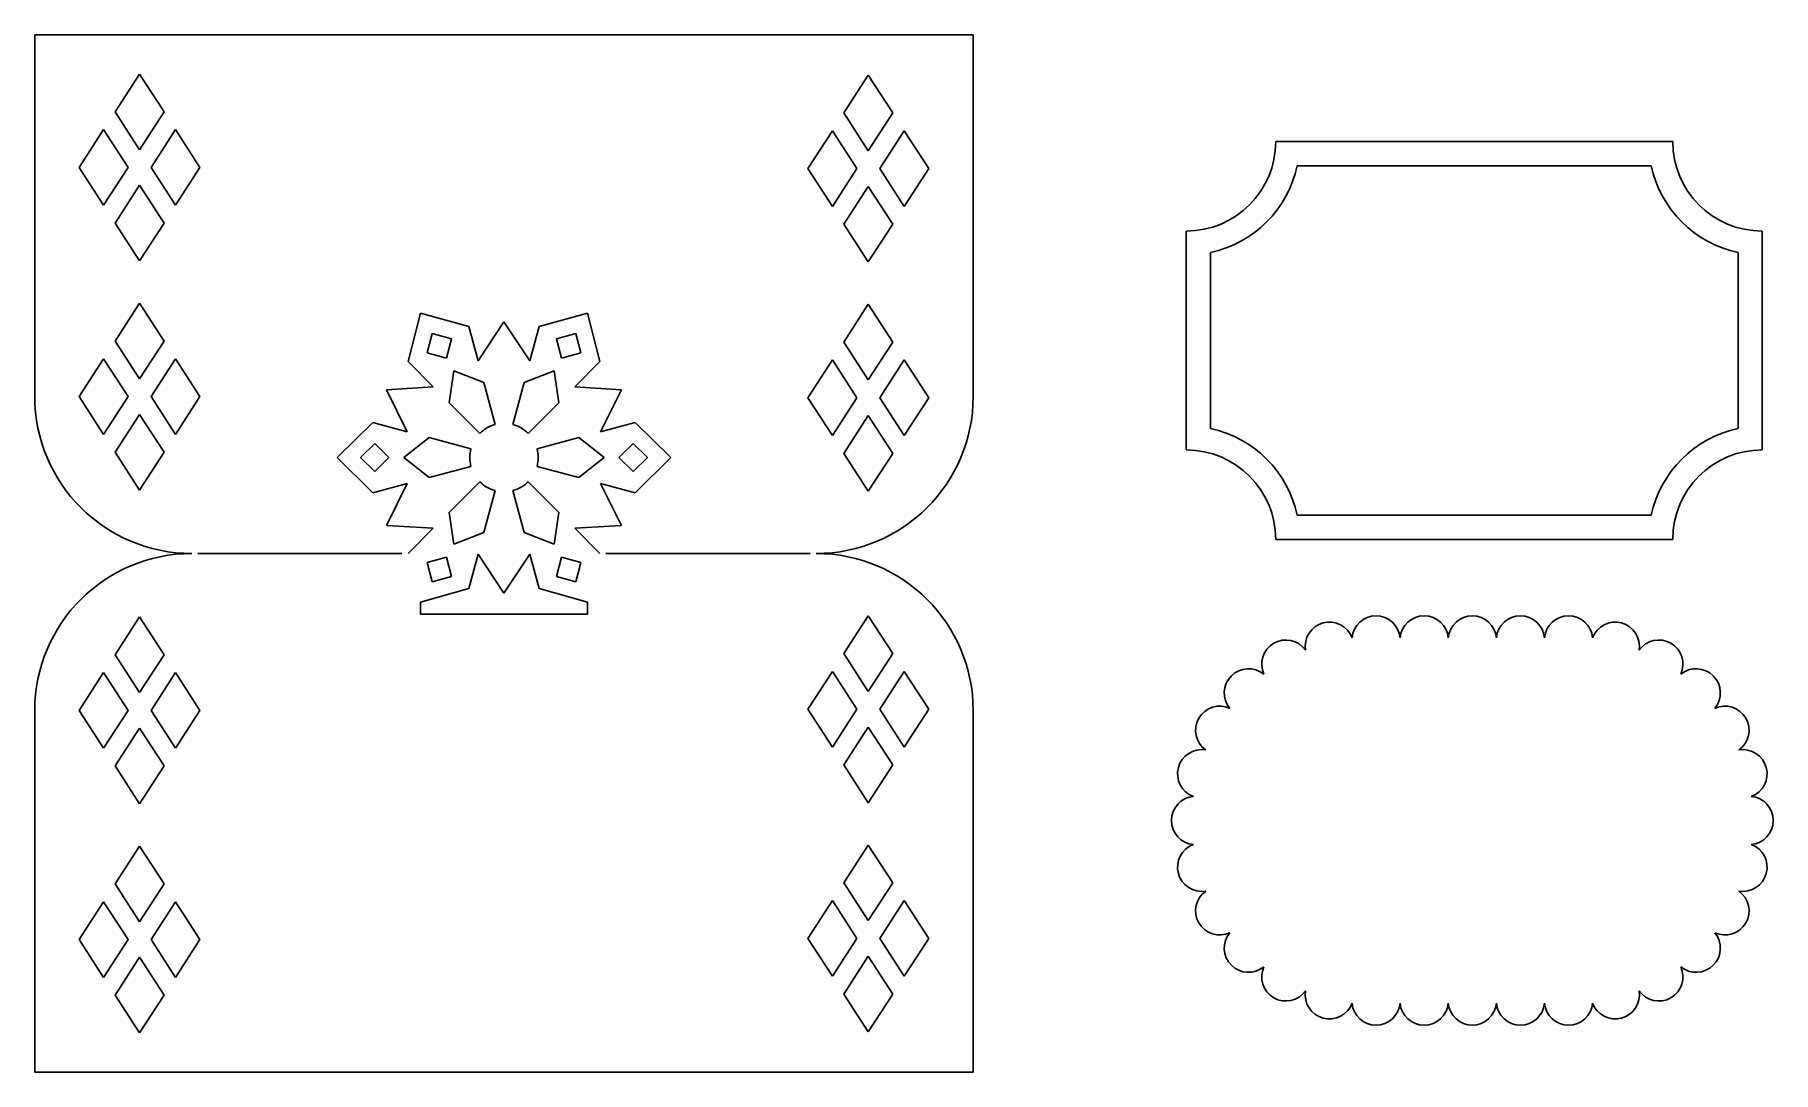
# Model space of a CAD drawing. Extents: x 341 to 485, y -228 to -142.
import ezdxf

# ---------------------------------------------------------------- set-up
doc = ezdxf.new("R2010")
doc.units = 0
doc.layers.get('0').update_dxf_attribs({"linetype": 'CONTINUOUS'})

msp = doc.modelspace()

# ---------------------------------------------------------------- linework, layer by layer
for p, q in [((341.476203, -142.332218), (419.155943, -142.332136)), ((341.476248, -172.278259), (341.476248, -142.332218)), ((419.155989, -172.278259), (419.155943, -142.332136)), ((348.126602, -148.714633), (350.151044, -145.583847)), ((352.175494, -148.714629), (350.151044, -145.583847)), ((408.452565, -148.805041), (410.477008, -145.674255)), ((412.501456, -148.805037), (410.477008, -145.674255)), ((350.151051, -151.845415), (348.126602, -148.714633)), ((350.151051, -151.845415), (352.175494, -148.714629)), ((410.477013, -151.935823), (408.452565, -148.805041)), ((410.477013, -151.935823), (412.501456, -148.805037)), ((345.149481, -153.318731), (347.173923, -150.187945)), ((349.198373, -153.318726), (347.173923, -150.187945)), ((351.103734, -153.318724), (353.128176, -150.187938)), ((355.152625, -153.318719), (353.128176, -150.187938)), ((405.475443, -153.409138), (407.499886, -150.278352)), ((409.524334, -153.409134), (407.499886, -150.278352)), ((411.429695, -153.409132), (413.454138, -150.278346)), ((415.478587, -153.409128), (413.454138, -150.278346)), ((444.204, -151.171796), (477.060432, -151.171796)), ((347.173931, -156.449513), (345.149481, -153.318731)), ((347.173931, -156.449513), (349.198373, -153.318726)), ((353.128183, -156.449506), (351.103734, -153.318724)), ((353.128183, -156.449506), (355.152625, -153.318719)), ((407.499891, -156.53992), (405.475443, -153.409138)), ((407.499891, -156.53992), (409.524334, -153.409134)), ((413.454144, -156.539914), (411.429695, -153.409132)), ((413.454144, -156.539914), (415.478587, -153.409128)), ((445.989043, -153.171796), (475.275389, -153.171796)), ((348.126613, -157.922822), (350.151055, -154.792035)), ((352.175505, -157.922817), (350.151055, -154.792035)), ((408.452573, -158.013229), (410.477016, -154.882443)), ((412.501465, -158.013225), (410.477016, -154.882443)), ((350.151062, -161.053603), (348.126613, -157.922822)), ((350.151062, -161.053603), (352.175505, -157.922817)), ((410.477022, -161.144011), (408.452573, -158.013229)), ((410.477022, -161.144011), (412.501465, -158.013225)), ((436.792346, -158.583451), (436.792346, -176.706206)), ((484.472086, -158.583451), (484.472086, -176.706206)), ((438.792346, -160.368493), (438.792346, -174.921164)), ((482.472086, -160.368493), (482.472086, -174.921164)), ((348.126622, -167.687665), (350.151064, -164.556879)), ((352.175514, -167.687661), (350.151064, -164.556879)), ((373.412282, -165.378516), (372.37398, -169.394118)), ((373.412282, -165.378516), (377.409049, -166.487116)), ((387.219813, -165.378508), (383.223048, -166.487113)), ((387.219813, -165.378508), (388.25812, -169.39411)), ((408.452585, -167.778073), (410.477028, -164.647287)), ((412.501477, -167.778069), (410.477028, -164.647287)), ((377.409049, -166.487116), (378.171723, -169.33345)), ((378.171723, -169.33345), (380.316048, -166.104401)), ((382.460376, -169.333448), (380.316048, -166.104401)), ((383.223048, -166.487113), (382.460376, -169.333448)), ((350.151072, -170.818447), (348.126622, -167.687665)), ((350.151072, -170.818447), (352.175514, -167.687661)), ((374.377713, -167.05069), (373.963774, -168.651588)), ((374.377713, -167.05069), (375.971102, -167.492655)), ((375.971102, -167.492655), (375.557163, -169.093553)), ((386.254383, -167.050683), (384.660995, -167.49265)), ((384.660995, -167.49265), (385.074936, -169.093548)), ((386.254383, -167.050683), (386.668325, -168.651581)), ((410.477034, -170.908855), (408.452585, -167.778073)), ((410.477034, -170.908855), (412.501477, -167.778069)), ((345.149501, -172.291763), (347.173943, -169.160977)), ((349.198393, -172.291758), (347.173943, -169.160977)), ((351.103754, -172.291756), (353.128196, -169.16097)), ((355.152646, -172.291751), (353.128196, -169.16097)), ((372.37398, -169.394118), (374.457642, -171.477778)), ((373.963774, -168.651588), (375.557163, -169.093553)), ((386.668325, -168.651581), (385.074936, -169.093548)), ((388.25812, -169.39411), (386.17446, -171.477772)), ((405.475463, -172.38217), (407.499906, -169.251384)), ((409.524355, -172.382166), (407.499906, -169.251384)), ((411.429715, -172.382164), (413.454158, -169.251378)), ((415.478607, -172.38216), (413.454158, -169.251378)), ((376.173529, -170.16113), (375.77578, -172.795915)), ((376.173529, -170.16113), (378.654196, -171.134059)), ((378.654196, -171.134059), (379.583012, -174.60044)), ((381.977905, -171.134058), (381.049093, -174.600439)), ((384.458571, -170.161126), (381.977905, -171.134058)), ((384.458571, -170.161126), (384.856323, -172.795911)), ((347.173951, -175.422545), (345.149501, -172.291763)), ((347.173951, -175.422545), (349.198393, -172.291758)), ((353.128203, -175.422538), (351.103754, -172.291756)), ((353.128203, -175.422538), (355.152646, -172.291751)), ((374.457642, -171.477778), (370.589041, -171.720298)), ((372.313317, -175.191862), (370.589041, -171.720298)), ((386.17446, -171.477772), (390.043061, -171.720287)), ((388.318789, -175.191853), (390.043061, -171.720287)), ((407.499912, -175.512952), (405.475463, -172.38217)), ((407.499912, -175.512952), (409.524355, -172.382166)), ((413.454164, -175.512946), (411.429715, -172.382164)), ((413.454164, -175.512946), (415.478607, -172.38216)), ((348.126633, -176.895854), (350.151075, -173.765067)), ((352.175525, -176.895849), (350.151075, -173.765067)), ((375.77578, -172.795915), (378.313349, -175.333481)), ((384.856323, -172.795911), (382.318757, -175.333479)), ((408.452593, -176.986261), (410.477036, -173.855475)), ((412.501485, -176.986257), (410.477036, -173.855475)), ((366.508523, -177.336192), (369.466983, -174.429191)), ((369.466983, -174.429191), (372.313317, -175.191862)), ((391.165122, -174.429179), (388.318789, -175.191853)), ((394.123714, -177.336192), (391.165254, -174.429191)), ((350.151083, -180.026635), (348.126633, -176.895854)), ((350.151083, -180.026635), (352.175525, -176.895849)), ((368.439383, -177.336191), (369.618831, -176.177259)), ((369.618831, -176.177259), (370.79828, -177.33619)), ((372.031012, -177.336189), (374.113927, -175.674333)), ((374.113927, -175.674333), (377.580309, -176.603145)), ((386.518179, -175.674327), (383.051799, -176.603142)), ((388.601096, -177.33618), (386.518179, -175.674327)), ((391.013276, -176.177247), (389.833828, -177.336179)), ((392.192724, -177.336178), (391.013276, -176.177247)), ((410.477042, -180.117043), (408.452593, -176.986261)), ((410.477042, -180.117043), (412.501485, -176.986257)), ((366.508523, -177.336192), (369.466986, -180.24319)), ((368.439383, -177.336191), (369.618832, -178.495122)), ((369.618832, -178.495122), (370.79828, -177.33619)), ((372.031012, -177.336189), (374.113929, -178.998042)), ((374.113929, -178.998042), (377.580309, -178.069227)), ((386.518181, -178.998036), (383.051799, -178.069224)), ((388.601096, -177.33618), (386.518181, -178.998036)), ((391.013277, -178.495111), (389.833828, -177.336179)), ((392.192724, -177.336178), (391.013277, -178.495111)), ((394.123642, -177.336121), (391.165125, -180.243178)), ((369.466986, -180.24319), (372.313319, -179.480515)), ((372.313319, -179.480515), (370.589047, -182.952082)), ((375.775785, -181.876458), (378.313351, -179.33889)), ((384.856328, -181.876453), (382.318759, -179.338888)), ((391.165125, -180.243178), (388.318791, -179.480507)), ((388.318791, -179.480507), (390.043067, -182.952071)), ((378.654203, -183.538311), (379.583015, -180.07193)), ((381.977912, -183.538309), (381.049096, -180.071929)), ((376.173537, -184.511244), (375.775785, -181.876458)), ((384.458579, -184.511239), (384.856328, -181.876453)), ((445.989043, -182.117861), (475.275389, -182.117861)), ((374.457648, -183.194597), (370.589047, -182.952082)), ((372.373988, -185.278259), (374.457648, -183.194597)), ((376.173537, -184.511244), (378.654203, -183.538311)), ((384.458579, -184.511239), (381.977912, -183.538309)), ((386.174467, -183.19459), (390.043067, -182.952071)), ((388.258129, -185.27825), (386.174467, -183.19459)), ((444.204, -184.117861), (477.060432, -184.117861)), ((354.976248, -185.278259), (371.873988, -185.278259)), ((373.963783, -186.020788), (375.557171, -185.578821)), ((375.971113, -187.179719), (375.557171, -185.578821)), ((377.409061, -188.185256), (378.171732, -185.338922)), ((378.171732, -185.338922), (380.31606, -188.567968)), ((382.460385, -185.338919), (380.31606, -188.567968)), ((383.223059, -188.185253), (382.460385, -185.338919)), ((384.661006, -187.179714), (385.074945, -185.578816)), ((386.668334, -186.020781), (385.074945, -185.578816)), ((405.655868, -185.278232), (388.758128, -185.27825)), ((374.377725, -187.621686), (373.963783, -186.020788)), ((386.254395, -187.62168), (386.668334, -186.020781)), ((373.412295, -189.293861), (377.409061, -188.185256)), ((374.377725, -187.621686), (375.971113, -187.179719)), ((387.219825, -189.293861), (383.223059, -188.185256)), ((386.254395, -187.62168), (384.661006, -187.179714)), ((373.412295, -189.293861), (373.412295, -190.293861)), ((387.219825, -189.293861), (387.219825, -190.293861)), ((350.151088, -190.529897), (348.126642, -193.660681)), ((350.151088, -190.529897), (352.175534, -193.660681)), ((373.412295, -190.293861), (387.219825, -190.293861)), ((410.477048, -190.439425), (408.452602, -193.570209)), ((410.477048, -190.439425), (412.501494, -193.570209)), ((348.126642, -193.660681), (350.151087, -196.791465)), ((352.175534, -193.660681), (350.151087, -196.791465)), ((408.452602, -193.570209), (410.477048, -196.700993)), ((412.501494, -193.570209), (410.477048, -196.700993)), ((347.173961, -195.133991), (345.149515, -198.264775)), ((347.173961, -195.133991), (349.198407, -198.264775)), ((353.128214, -195.133992), (351.103768, -198.264775)), ((353.128214, -195.133992), (355.152659, -198.264776)), ((407.499922, -195.04352), (405.475476, -198.174304)), ((407.499922, -195.04352), (409.524368, -198.174304)), ((413.454175, -195.043519), (411.429729, -198.174303)), ((413.454175, -195.043519), (415.478621, -198.174303)), ((341.476248, -198.278259), (341.476248, -228.224324)), ((345.149515, -198.264775), (347.17396, -201.395559)), ((349.198407, -198.264775), (347.17396, -201.395559)), ((351.103768, -198.264775), (353.128213, -201.39556)), ((355.152659, -198.264776), (353.128213, -201.39556)), ((405.475476, -198.174304), (407.499923, -201.305088)), ((409.524368, -198.174304), (407.499923, -201.305088)), ((411.429729, -198.174303), (413.454175, -201.305087)), ((415.478621, -198.174303), (413.454175, -201.305087)), ((419.155989, -198.278259), (419.155989, -228.224324)), ((350.151087, -199.738085), (348.126641, -202.868869)), ((350.151087, -199.738085), (352.175532, -202.86887)), ((410.477049, -199.647614), (408.452603, -202.778398)), ((410.477049, -199.647614), (412.501495, -202.778397)), ((348.126641, -202.868869), (350.151086, -205.999653)), ((352.175532, -202.86887), (350.151086, -205.999653)), ((408.452603, -202.778398), (410.47705, -205.909182)), ((412.501495, -202.778397), (410.47705, -205.909182)), ((350.151088, -209.502929), (348.126642, -212.633713)), ((350.151088, -209.502929), (352.175534, -212.633714)), ((410.477048, -209.412457), (408.452602, -212.543242)), ((410.477048, -209.412457), (412.501494, -212.543241)), ((348.126642, -212.633713), (350.151087, -215.764497)), ((352.175534, -212.633714), (350.151087, -215.764497)), ((408.452602, -212.543242), (410.477048, -215.674025)), ((412.501494, -212.543241), (410.477048, -215.674025)), ((347.173961, -214.107023), (345.149515, -217.237807)), ((347.173961, -214.107023), (349.198407, -217.237807)), ((353.128214, -214.107024), (351.103768, -217.237808)), ((353.128214, -214.107024), (355.152659, -217.237808)), ((407.499922, -214.016552), (405.475476, -217.147336)), ((407.499922, -214.016552), (409.524368, -217.147336)), ((413.454175, -214.016551), (411.429729, -217.147335)), ((413.454175, -214.016551), (415.478621, -217.147335)), ((345.149515, -217.237807), (347.17396, -220.368591)), ((349.198407, -217.237807), (347.17396, -220.368591)), ((351.103768, -217.237808), (353.128213, -220.368592)), ((355.152659, -217.237808), (353.128213, -220.368592)), ((405.475476, -217.147336), (407.499923, -220.27812)), ((409.524368, -217.147336), (407.499923, -220.27812)), ((411.429729, -217.147335), (413.454175, -220.278119)), ((415.478621, -217.147335), (413.454175, -220.278119)), ((350.151087, -218.711118), (348.126641, -221.841901)), ((350.151087, -218.711118), (352.175532, -221.841902)), ((410.477049, -218.620646), (408.452603, -221.75143)), ((410.477049, -218.620646), (412.501495, -221.751429)), ((348.126641, -221.841901), (350.151086, -224.972686)), ((352.175532, -221.841902), (350.151086, -224.972686)), ((408.452603, -221.75143), (410.47705, -224.882214)), ((412.501495, -221.751429), (410.47705, -224.882214)), ((341.476248, -228.224324), (419.155989, -228.224324))]:
    msp.add_line(p, q)
for centre, radius, start, end in [((436.792346, -151.171796), 7.411654, 270, 0), ((484.472086, -151.171796), 7.411654, 180, 270), ((436.792346, -151.171796), 9.411654, 282.269045, 347.730955), ((484.472086, -151.171796), 9.411654, 192.269045, 257.730955), ((354.476248, -172.278259), 13, 180, 270), ((406.155989, -172.278259), 13, 270, 0), ((380.316054, -177.336185), 2.832252, 105.000031, 135.00003), ((380.316054, -177.336185), 2.832252, 45.000033, 75.000028), ((436.792346, -184.117861), 9.411654, 12.269045, 77.730955), ((484.472086, -184.117861), 9.411654, 102.269045, 167.730955), ((380.316054, -177.336185), 2.832252, 165.00003, 195.00003), ((380.316054, -177.336185), 2.832252, 345.000032, 15.000031), ((436.792346, -184.117861), 7.411654, 0, 90), ((484.472086, -184.117861), 7.411654, 90, 180), ((380.316054, -177.336185), 2.832252, 225.000031, 255.00003), ((380.316054, -177.336185), 2.832252, 285.000032, 315.000031), ((354.476248, -198.278259), 13, 90, 180), ((406.155989, -198.278259), 13, 360, 90), ((448.640321, -192.951297), 2, 20.279006, 189.720994), ((452.50787, -192.442124), 2, 5.279006, 174.720994), ((456.490904, -192.442124), 2, 5.279006, 174.720994), ((460.473938, -192.442124), 2, 5.279006, 174.720994), ((464.456971, -192.442124), 2, 5.279006, 174.720994), ((468.440005, -192.442124), 2, 5.279006, 174.720994), ((472.307554, -192.951297), 2, 350.279006, 159.720994), ((445.036339, -194.444115), 2, 35.279006, 204.720994), ((475.911536, -194.444115), 2, 335.279006, 144.720994), ((441.94153, -196.818845), 2, 50.279006, 219.720994), ((479.006346, -196.818845), 2, 320.279006, 129.720994), ((439.566799, -199.913655), 2, 65.279006, 234.720994), ((481.381076, -199.913655), 2, 305.279006, 114.720994), ((438.073981, -203.517637), 2, 80.279006, 249.720994), ((482.873895, -203.517637), 2, 290.279006, 99.720994), ((437.564808, -207.385186), 2, 95.279006, 264.720994), ((483.383067, -207.385186), 2, 275.279006, 84.720994), ((438.073981, -211.252735), 2, 110.279006, 279.720994), ((482.873895, -211.252735), 2, 260.279006, 69.720994), ((439.566799, -214.856717), 2, 125.279006, 294.720994), ((481.381076, -214.856717), 2, 245.279006, 54.720994), ((441.94153, -217.951526), 2, 140.279006, 309.720994), ((479.006346, -217.951526), 2, 230.279006, 39.720994), ((445.036339, -220.326257), 2, 155.279006, 324.720994), ((475.911536, -220.326257), 2, 215.279006, 24.720994), ((448.640321, -221.819075), 2, 170.279006, 339.720994), ((472.307554, -221.819075), 2, 200.279006, 9.720994), ((452.50787, -222.328247), 2, 185.279006, 354.720994), ((456.490904, -222.328247), 2, 185.279006, 354.720994), ((460.473938, -222.328247), 2, 185.279006, 354.720994), ((464.456971, -222.328247), 2, 185.279006, 354.720994), ((468.440005, -222.328247), 2, 185.279006, 354.720994)]:
    msp.add_arc(centre, radius, start, end)

doc.saveas('drawing.dxf')
